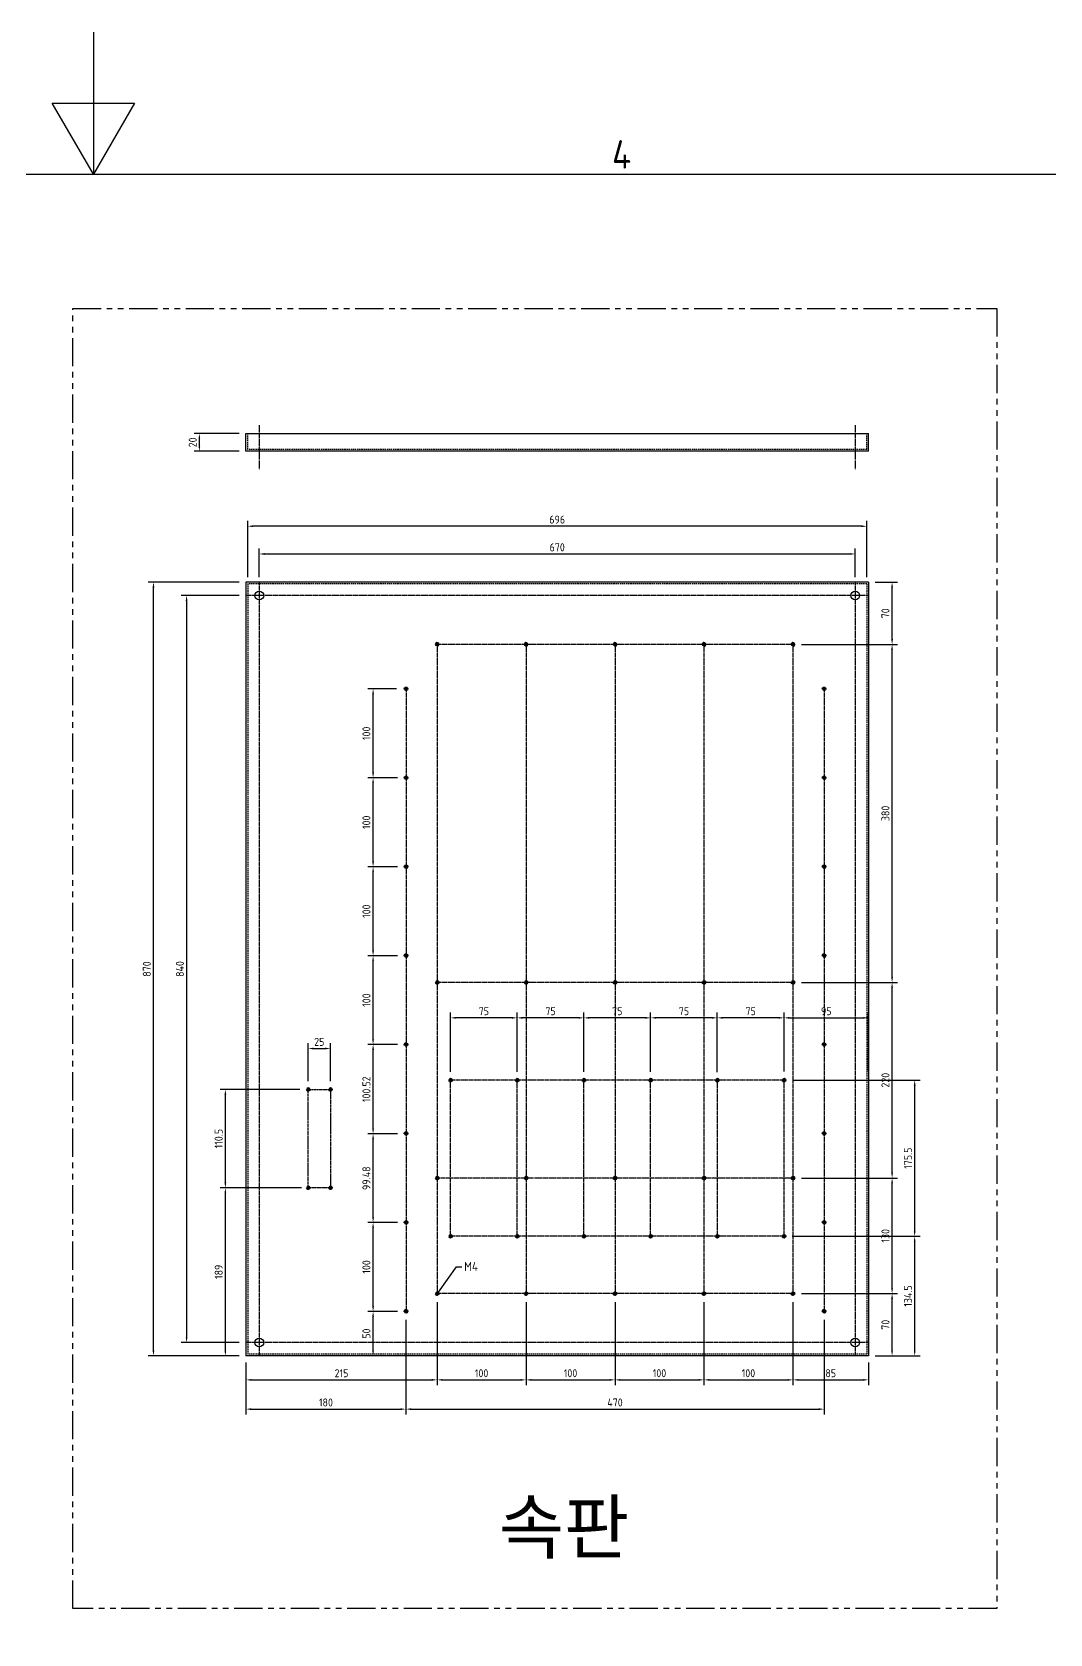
# Model space of a CAD drawing. Header units: inches. Extents: x 12 to 11036, y 8 to 6728.
# Drawn here: x 4695 to 5840, y 4926 to 6728 of the extents above; entities that cross this region are included whole.
import ezdxf

# ---------------------------------------------------------------- set-up
doc = ezdxf.new("R2010")
doc.units = ezdxf.units.IN
doc.header["$MEASUREMENT"] = 0
for name, pattern in [('CENTER', [50.8, 31.75, -6.35, 6.35, -6.35]), ('CENTER1', [10, 7, -1, 1, -1]), ('CENTER2', [28.575, 19.05, -3.175, 3.175, -3.175]), ('HIDDEN2', [4.7625, 3.175, -1.5875]), ('PHANTOMX2', [127, 63.5, -12.7, 12.7, -12.7, 12.7, -12.7])]:
    doc.linetypes.add(name, pattern=pattern)
doc.layers.add('CENTER', color=1, linetype='CENTER')
doc.layers.add('THIN', color=3, linetype='Continuous')
doc.layers.add('경계(ISO)', color=7, linetype='Continuous', lineweight=25)
doc.styles.get("Standard").update_dxf_attribs({"font": 'arial.ttf'})
doc.styles.add('문자 텍스트_PSTEK_POSCO', font='isocp.shx')
doc.styles.add('치수 텍스트_PSTEK_POSCO', font='isocp.shx')
doc.dimstyles.new('치수_PSTEK_POSCO', dxfattribs={"dimscale": 10, "dimtxt": 3, "dimasz": 2, "dimexe": 2, "dimexo": 2.5, "dimgap": 1, "dimtad": 1, "dimrnd": 1e-08, "dimdsep": 46, "dimtxsty": '치수 텍스트_PSTEK_POSCO', "dimcen": 0.09, "dimdle": 10, "dimclrd": 7, "dimclre": 7, "dimclrt": 2, "dimadec": 1, "dimazin": 2, "dimtfac": 1, "dimtmove": 0, "dimatfit": 3, "dimfxl": 0, "dimtolj": 1, "dimlwd": -1, "dimlwe": -1, "dimarcsym": 0})
doc.dimstyles.new('치수_PSTEK_POSCO$7', dxfattribs={"dimscale": 10, "dimtxt": 3, "dimasz": 2, "dimexe": 2, "dimexo": 2.5, "dimgap": 1, "dimtad": 1, "dimrnd": 1e-08, "dimdsep": 46, "dimtxsty": '치수 텍스트_PSTEK_POSCO', "dimcen": 0.09, "dimdle": 10, "dimclrd": 7, "dimclre": 7, "dimclrt": 2, "dimadec": 1, "dimazin": 2, "dimtfac": 1, "dimtmove": 0, "dimatfit": 3, "dimfxl": 0, "dimtolj": 1, "dimlwd": -1, "dimlwe": -1, "dimarcsym": 0})

# ---------------------------------------------------------------- blocks, each defined once
blk = doc.blocks.new('경계 Default Border')
at = {"layer": '경계(ISO)', "flags": 128}
for points in [[(297, 420), (297, 410), (294.11, 415), (299.89, 415), (297, 410)], [(10, 10), (10, 410), (584, 410), (584, 10), (10, 10)]]:
    blk.add_lwpolyline(points, dxfattribs=at)
at = {"layer": '경계(ISO)', "color": 2, "insert": (333.44, 410.4), "char_height": 2, "attachment_point": 7, "style": '문자 텍스트_PSTEK_POSCO'}
blk.add_mtext('4', dxfattribs=at)
blk = doc.blocks.new('A$C0D9648A1')
blk.add_circle((0, 0), 1.69)
at = {"layer": 'CENTER'}
for p, q in [((2, 0), (-2, 0)), ((0, -2), (0, 2))]:
    blk.add_line(p, q, dxfattribs=at)
at = {"layer": 'THIN'}
blk.add_arc((0, 0), 2, 75, 345, dxfattribs=at)
blk = doc.blocks.new('*D52')
at = {"color": 7, "linetype": 'Continuous'}
for p, q in [((4928.4, 6094.1), (4863.2, 6094.1)), ((4869.2, 6088.1), (4869.2, 5260.1)), ((4928.4, 5254.1), (4863.2, 5254.1))]:
    blk.add_line(p, q, dxfattribs=at)
at = {"color": 7}
for points in [[(4868.2, 6088.1), (4870.2, 6088.1), (4869.2, 6094.1)], [(4868.2, 5260.1), (4870.2, 5260.1), (4869.2, 5254.1)]]:
    blk.add_solid(points, dxfattribs=at)
at = {"layer": 'Defpoints', "color": 0}
for p in [(4935.9, 6094.1), (4869.2, 5254.1), (4935.9, 5254.1)]:
    blk.add_point(p, dxfattribs=at)
at = {"color": 2, "insert": (4861.7, 5674.1), "char_height": 9, "attachment_point": 5, "rotation": 90, "style": '치수 텍스트_PSTEK_POSCO'}
blk.add_mtext('\\A1;840', dxfattribs=at)
blk = doc.blocks.new('*D53')
at = {"color": 7, "linetype": 'Continuous'}
for p, q in [((4928.4, 6109.1), (4826, 6109.1)), ((4832, 5245.1), (4832, 6103.1)), ((4928.4, 5239.1), (4826, 5239.1))]:
    blk.add_line(p, q, dxfattribs=at)
at = {"color": 7}
for points in [[(4831, 6103.1), (4833, 6103.1), (4832, 6109.1)], [(4831, 5245.1), (4833, 5245.1), (4832, 5239.1)]]:
    blk.add_solid(points, dxfattribs=at)
at = {"layer": 'Defpoints', "color": 0}
for p in [(4832, 6109.1), (4935.9, 6109.1), (4935.9, 5239.1)]:
    blk.add_point(p, dxfattribs=at)
at = {"color": 2, "insert": (4824.5, 5674.1), "char_height": 9, "attachment_point": 5, "rotation": 90, "style": '치수 텍스트_PSTEK_POSCO'}
blk.add_mtext('\\A1;870', dxfattribs=at)
blk = doc.blocks.new('*D54')
at = {"color": 7, "linetype": 'Continuous'}
for p, q in [((4950.9, 6114.6), (4950.9, 6146.8)), ((5620.9, 6114.6), (5620.9, 6146.8)), ((4956.9, 6140.8), (5614.9, 6140.8))]:
    blk.add_line(p, q, dxfattribs=at)
at = {"color": 7}
for points in [[(4956.9, 6141.8), (4956.9, 6139.8), (4950.9, 6140.8)], [(5614.9, 6141.8), (5614.9, 6139.8), (5620.9, 6140.8)]]:
    blk.add_solid(points, dxfattribs=at)
at = {"layer": 'Defpoints', "color": 0}
for p in [(5620.9, 6140.8), (4950.9, 6107.1), (5620.9, 6107.1)]:
    blk.add_point(p, dxfattribs=at)
at = {"color": 2, "insert": (5285.9, 6148.3), "char_height": 9, "attachment_point": 5, "style": '치수 텍스트_PSTEK_POSCO'}
blk.add_mtext('\\A1;670', dxfattribs=at)
blk = doc.blocks.new('*D55')
at = {"color": 7, "linetype": 'Continuous'}
for p, q in [((4937.9, 6114.6), (4937.9, 6178)), ((5627.9, 6172), (4943.9, 6172)), ((5633.9, 6114.6), (5633.9, 6178))]:
    blk.add_line(p, q, dxfattribs=at)
at = {"color": 7}
for points in [[(4943.9, 6173), (4943.9, 6171), (4937.9, 6172)], [(5627.9, 6173), (5627.9, 6171), (5633.9, 6172)]]:
    blk.add_solid(points, dxfattribs=at)
at = {"layer": 'Defpoints', "color": 0}
for p in [(4937.9, 6172), (4937.9, 6107.1), (5633.9, 6107.1)]:
    blk.add_point(p, dxfattribs=at)
at = {"color": 2, "insert": (5285.9, 6179.5), "char_height": 9, "attachment_point": 5, "style": '치수 텍스트_PSTEK_POSCO'}
blk.add_mtext('\\A1;696', dxfattribs=at)
blk = doc.blocks.new('*D56')
at = {"color": 7, "linetype": 'Continuous'}
for p, q in [((4996.4, 5538.6), (4906.8, 5538.6)), ((4912.8, 5434.1), (4912.8, 5532.6)), ((4996.4, 5428.1), (4906.8, 5428.1))]:
    blk.add_line(p, q, dxfattribs=at)
at = {"color": 7}
for points in [[(4911.8, 5532.6), (4913.8, 5532.6), (4912.8, 5538.6)], [(4911.8, 5434.1), (4913.8, 5434.1), (4912.8, 5428.1)]]:
    blk.add_solid(points, dxfattribs=at)
at = {"layer": 'Defpoints', "color": 0}
for p in [(4912.8, 5538.6), (5003.9, 5538.6), (5003.9, 5428.1)]:
    blk.add_point(p, dxfattribs=at)
at = {"color": 2, "insert": (4905.3, 5483.4), "char_height": 9, "attachment_point": 5, "rotation": 90, "style": '치수 텍스트_PSTEK_POSCO'}
blk.add_mtext('\\A1;110.5', dxfattribs=at)
blk = doc.blocks.new('*D57')
at = {"color": 7, "linetype": 'Continuous'}
for p, q in [((5005.9, 5548.1), (5005.9, 5590.7)), ((5011.9, 5584.7), (5024.9, 5584.7)), ((5030.9, 5548.1), (5030.9, 5590.7))]:
    blk.add_line(p, q, dxfattribs=at)
at = {"color": 7}
for points in [[(5011.9, 5585.7), (5011.9, 5583.7), (5005.9, 5584.7)], [(5024.9, 5585.7), (5024.9, 5583.7), (5030.9, 5584.7)]]:
    blk.add_solid(points, dxfattribs=at)
at = {"layer": 'Defpoints', "color": 0}
for p in [(5030.9, 5584.7), (5005.9, 5540.6), (5030.9, 5540.6)]:
    blk.add_point(p, dxfattribs=at)
at = {"color": 2, "insert": (5018.4, 5592.2), "char_height": 9, "attachment_point": 5, "style": '치수 텍스트_PSTEK_POSCO'}
blk.add_mtext('\\A1;25', dxfattribs=at)
blk = doc.blocks.new('*D58')
at = {"color": 7, "linetype": 'Continuous'}
for p, q in [((5115.9, 5279.6), (5115.9, 5173.2)), ((4935.9, 5231.6), (4935.9, 5173.2)), ((4941.9, 5179.2), (5109.9, 5179.2))]:
    blk.add_line(p, q, dxfattribs=at)
at = {"color": 7}
for points in [[(4941.9, 5180.2), (4941.9, 5178.2), (4935.9, 5179.2)], [(5109.9, 5180.2), (5109.9, 5178.2), (5115.9, 5179.2)]]:
    blk.add_solid(points, dxfattribs=at)
at = {"layer": 'Defpoints', "color": 0}
for p in [(5115.9, 5287.1), (4935.9, 5239.1), (5115.9, 5179.2)]:
    blk.add_point(p, dxfattribs=at)
at = {"color": 2, "insert": (5025.9, 5186.7), "char_height": 9, "attachment_point": 5, "style": '치수 텍스트_PSTEK_POSCO'}
blk.add_mtext('\\A1;180', dxfattribs=at)
blk = doc.blocks.new('*D59')
at = {"color": 7, "linetype": 'Continuous'}
for p, q in [((5115.9, 5279.6), (5115.9, 5173.2)), ((5585.9, 5279.6), (5585.9, 5173.2)), ((5121.9, 5179.2), (5579.9, 5179.2))]:
    blk.add_line(p, q, dxfattribs=at)
at = {"color": 7}
for points in [[(5121.9, 5180.2), (5121.9, 5178.2), (5115.9, 5179.2)], [(5579.9, 5180.2), (5579.9, 5178.2), (5585.9, 5179.2)]]:
    blk.add_solid(points, dxfattribs=at)
at = {"layer": 'Defpoints', "color": 0}
for p in [(5115.9, 5287.1), (5585.9, 5287.1), (5585.9, 5179.2)]:
    blk.add_point(p, dxfattribs=at)
at = {"color": 2, "insert": (5350.9, 5186.7), "char_height": 9, "attachment_point": 5, "style": '치수 텍스트_PSTEK_POSCO'}
blk.add_mtext('\\A1;470', dxfattribs=at)
blk = doc.blocks.new('*D60')
at = {"color": 7, "linetype": 'Continuous'}
for p, q in [((4998.4, 5428.1), (4906.8, 5428.1)), ((4912.8, 5245.1), (4912.8, 5422.1)), ((4928.4, 5239.1), (4906.8, 5239.1))]:
    blk.add_line(p, q, dxfattribs=at)
at = {"color": 7}
for points in [[(4911.8, 5422.1), (4913.8, 5422.1), (4912.8, 5428.1)], [(4911.8, 5245.1), (4913.8, 5245.1), (4912.8, 5239.1)]]:
    blk.add_solid(points, dxfattribs=at)
at = {"layer": 'Defpoints', "color": 0}
for p in [(4912.8, 5428.1), (5005.9, 5428.1), (4935.9, 5239.1)]:
    blk.add_point(p, dxfattribs=at)
at = {"color": 2, "insert": (4905.3, 5333.6), "char_height": 9, "attachment_point": 5, "rotation": 90, "style": '치수 텍스트_PSTEK_POSCO'}
blk.add_mtext('\\A1;189', dxfattribs=at)
blk = doc.blocks.new('*D61')
at = {"color": 7, "linetype": 'Continuous'}
for p, q in [((5150.9, 5299.6), (5150.9, 5206.1)), ((4935.9, 5231.6), (4935.9, 5206.1)), ((4941.9, 5212.1), (5144.9, 5212.1))]:
    blk.add_line(p, q, dxfattribs=at)
at = {"color": 7}
for points in [[(4941.9, 5213.1), (4941.9, 5211.1), (4935.9, 5212.1)], [(5144.9, 5213.1), (5144.9, 5211.1), (5150.9, 5212.1)]]:
    blk.add_solid(points, dxfattribs=at)
at = {"layer": 'Defpoints', "color": 0}
for p in [(5150.9, 5307.1), (4935.9, 5239.1), (5150.9, 5212.1)]:
    blk.add_point(p, dxfattribs=at)
at = {"color": 2, "insert": (5043.4, 5219.6), "char_height": 9, "attachment_point": 5, "style": '치수 텍스트_PSTEK_POSCO'}
blk.add_mtext('\\A1;215', dxfattribs=at)
blk = doc.blocks.new('*D62')
at = {"color": 7, "linetype": 'Continuous'}
for p, q in [((5150.9, 5299.6), (5150.9, 5206.1)), ((5250.9, 5299.6), (5250.9, 5206.1)), ((5156.9, 5212.1), (5244.9, 5212.1))]:
    blk.add_line(p, q, dxfattribs=at)
at = {"color": 7}
for points in [[(5156.9, 5213.1), (5156.9, 5211.1), (5150.9, 5212.1)], [(5244.9, 5213.1), (5244.9, 5211.1), (5250.9, 5212.1)]]:
    blk.add_solid(points, dxfattribs=at)
at = {"layer": 'Defpoints', "color": 0}
for p in [(5150.9, 5307.1), (5250.9, 5307.1), (5250.9, 5212.1)]:
    blk.add_point(p, dxfattribs=at)
at = {"color": 2, "insert": (5200.9, 5219.6), "char_height": 9, "attachment_point": 5, "style": '치수 텍스트_PSTEK_POSCO'}
blk.add_mtext('\\A1;100', dxfattribs=at)
blk = doc.blocks.new('*D63')
at = {"color": 7, "linetype": 'Continuous'}
for p, q in [((5250.9, 5299.6), (5250.9, 5206.1)), ((5350.9, 5299.6), (5350.9, 5206.1)), ((5256.9, 5212.1), (5344.9, 5212.1))]:
    blk.add_line(p, q, dxfattribs=at)
at = {"color": 7}
for points in [[(5256.9, 5213.1), (5256.9, 5211.1), (5250.9, 5212.1)], [(5344.9, 5213.1), (5344.9, 5211.1), (5350.9, 5212.1)]]:
    blk.add_solid(points, dxfattribs=at)
at = {"layer": 'Defpoints', "color": 0}
for p in [(5250.9, 5307.1), (5350.9, 5307.1), (5350.9, 5212.1)]:
    blk.add_point(p, dxfattribs=at)
at = {"color": 2, "insert": (5300.9, 5219.6), "char_height": 9, "attachment_point": 5, "style": '치수 텍스트_PSTEK_POSCO'}
blk.add_mtext('\\A1;100', dxfattribs=at)
blk = doc.blocks.new('*D64')
at = {"color": 7, "linetype": 'Continuous'}
for p, q in [((5350.9, 5299.6), (5350.9, 5206.1)), ((5450.9, 5299.6), (5450.9, 5206.1)), ((5356.9, 5212.1), (5444.9, 5212.1))]:
    blk.add_line(p, q, dxfattribs=at)
at = {"color": 7}
for points in [[(5356.9, 5213.1), (5356.9, 5211.1), (5350.9, 5212.1)], [(5444.9, 5213.1), (5444.9, 5211.1), (5450.9, 5212.1)]]:
    blk.add_solid(points, dxfattribs=at)
at = {"layer": 'Defpoints', "color": 0}
for p in [(5350.9, 5307.1), (5450.9, 5307.1), (5450.9, 5212.1)]:
    blk.add_point(p, dxfattribs=at)
at = {"color": 2, "insert": (5400.9, 5219.6), "char_height": 9, "attachment_point": 5, "style": '치수 텍스트_PSTEK_POSCO'}
blk.add_mtext('\\A1;100', dxfattribs=at)
blk = doc.blocks.new('*D65')
at = {"color": 7, "linetype": 'Continuous'}
for p, q in [((5450.9, 5299.6), (5450.9, 5206.1)), ((5550.9, 5299.6), (5550.9, 5206.1)), ((5456.9, 5212.1), (5544.9, 5212.1))]:
    blk.add_line(p, q, dxfattribs=at)
at = {"color": 7}
for points in [[(5456.9, 5213.1), (5456.9, 5211.1), (5450.9, 5212.1)], [(5544.9, 5213.1), (5544.9, 5211.1), (5550.9, 5212.1)]]:
    blk.add_solid(points, dxfattribs=at)
at = {"layer": 'Defpoints', "color": 0}
for p in [(5450.9, 5307.1), (5550.9, 5307.1), (5550.9, 5212.1)]:
    blk.add_point(p, dxfattribs=at)
at = {"color": 2, "insert": (5500.9, 5219.6), "char_height": 9, "attachment_point": 5, "style": '치수 텍스트_PSTEK_POSCO'}
blk.add_mtext('\\A1;100', dxfattribs=at)
blk = doc.blocks.new('*D66')
at = {"color": 7, "linetype": 'Continuous'}
for p, q in [((5550.9, 5299.6), (5550.9, 5206.1)), ((5635.9, 5231.6), (5635.9, 5206.1)), ((5556.9, 5212.1), (5629.9, 5212.1))]:
    blk.add_line(p, q, dxfattribs=at)
at = {"color": 7}
for points in [[(5556.9, 5213.1), (5556.9, 5211.1), (5550.9, 5212.1)], [(5629.9, 5213.1), (5629.9, 5211.1), (5635.9, 5212.1)]]:
    blk.add_solid(points, dxfattribs=at)
at = {"layer": 'Defpoints', "color": 0}
for p in [(5550.9, 5307.1), (5635.9, 5239.1), (5635.9, 5212.1)]:
    blk.add_point(p, dxfattribs=at)
at = {"color": 2, "insert": (5593.4, 5219.6), "char_height": 9, "attachment_point": 5, "style": '치수 텍스트_PSTEK_POSCO'}
blk.add_mtext('\\A1;85', dxfattribs=at)
blk = doc.blocks.new('*D67')
at = {"color": 7, "linetype": 'Continuous'}
for p, q in [((5106.4, 5289.1), (5072.9, 5289.1)), ((5078.9, 5245.1), (5078.9, 5283.1)), ((5108.4, 5239.1), (5072.9, 5239.1))]:
    blk.add_line(p, q, dxfattribs=at)
at = {"color": 7}
for points in [[(5077.9, 5283.1), (5079.9, 5283.1), (5078.9, 5289.1)], [(5077.9, 5245.1), (5079.9, 5245.1), (5078.9, 5239.1)]]:
    blk.add_solid(points, dxfattribs=at)
at = {"layer": 'Defpoints', "color": 0}
for p in [(5078.9, 5289.1), (5113.9, 5289.1), (5115.9, 5239.1)]:
    blk.add_point(p, dxfattribs=at)
at = {"color": 2, "insert": (5071.4, 5264.1), "char_height": 9, "attachment_point": 5, "rotation": 90, "style": '치수 텍스트_PSTEK_POSCO'}
blk.add_mtext('\\A1;50', dxfattribs=at)
blk = doc.blocks.new('*D68')
at = {"color": 7, "linetype": 'Continuous'}
for p, q in [((5106.4, 5389.1), (5072.9, 5389.1)), ((5078.9, 5295.1), (5078.9, 5383.1)), ((5106.4, 5289.1), (5072.9, 5289.1))]:
    blk.add_line(p, q, dxfattribs=at)
at = {"color": 7}
for points in [[(5077.9, 5383.1), (5079.9, 5383.1), (5078.9, 5389.1)], [(5077.9, 5295.1), (5079.9, 5295.1), (5078.9, 5289.1)]]:
    blk.add_solid(points, dxfattribs=at)
at = {"layer": 'Defpoints', "color": 0}
for p in [(5078.9, 5389.1), (5113.9, 5389.1), (5113.9, 5289.1)]:
    blk.add_point(p, dxfattribs=at)
at = {"color": 2, "insert": (5071.4, 5339.1), "char_height": 9, "attachment_point": 5, "rotation": 90, "style": '치수 텍스트_PSTEK_POSCO'}
blk.add_mtext('\\A1;100', dxfattribs=at)
blk = doc.blocks.new('*D69')
at = {"color": 7, "linetype": 'Continuous'}
for p, q in [((5106.5, 5488.6), (5072.9, 5488.6)), ((5078.9, 5395.1), (5078.9, 5482.6)), ((5106.4, 5389.1), (5072.9, 5389.1))]:
    blk.add_line(p, q, dxfattribs=at)
at = {"color": 7}
for points in [[(5077.9, 5482.6), (5079.9, 5482.6), (5078.9, 5488.6)], [(5077.9, 5395.1), (5079.9, 5395.1), (5078.9, 5389.1)]]:
    blk.add_solid(points, dxfattribs=at)
at = {"layer": 'Defpoints', "color": 0}
for p in [(5078.9, 5488.6), (5114, 5488.6), (5113.9, 5389.1)]:
    blk.add_point(p, dxfattribs=at)
at = {"color": 2, "insert": (5071.4, 5438.9), "char_height": 9, "attachment_point": 5, "rotation": 90, "style": '치수 텍스트_PSTEK_POSCO'}
blk.add_mtext('\\A1;99.48', dxfattribs=at)
blk = doc.blocks.new('*D70')
at = {"color": 7, "linetype": 'Continuous'}
for p, q in [((5106.4, 5589.1), (5072.9, 5589.1)), ((5078.9, 5494.6), (5078.9, 5583.1)), ((5106.5, 5488.6), (5072.9, 5488.6))]:
    blk.add_line(p, q, dxfattribs=at)
at = {"color": 7}
for points in [[(5077.9, 5583.1), (5079.9, 5583.1), (5078.9, 5589.1)], [(5077.9, 5494.6), (5079.9, 5494.6), (5078.9, 5488.6)]]:
    blk.add_solid(points, dxfattribs=at)
at = {"layer": 'Defpoints', "color": 0}
for p in [(5078.9, 5589.1), (5113.9, 5589.1), (5114, 5488.6)]:
    blk.add_point(p, dxfattribs=at)
at = {"color": 2, "insert": (5071.4, 5538.9), "char_height": 9, "attachment_point": 5, "rotation": 90, "style": '치수 텍스트_PSTEK_POSCO'}
blk.add_mtext('\\A1;100.52', dxfattribs=at)
blk = doc.blocks.new('*D71')
at = {"color": 7, "linetype": 'Continuous'}
for p, q in [((5106.4, 5689.1), (5072.9, 5689.1)), ((5078.9, 5595.1), (5078.9, 5683.1)), ((5106.4, 5589.1), (5072.9, 5589.1))]:
    blk.add_line(p, q, dxfattribs=at)
at = {"color": 7}
for points in [[(5077.9, 5683.1), (5079.9, 5683.1), (5078.9, 5689.1)], [(5077.9, 5595.1), (5079.9, 5595.1), (5078.9, 5589.1)]]:
    blk.add_solid(points, dxfattribs=at)
at = {"layer": 'Defpoints', "color": 0}
for p in [(5078.9, 5689.1), (5113.9, 5689.1), (5113.9, 5589.1)]:
    blk.add_point(p, dxfattribs=at)
at = {"color": 2, "insert": (5071.4, 5639.1), "char_height": 9, "attachment_point": 5, "rotation": 90, "style": '치수 텍스트_PSTEK_POSCO'}
blk.add_mtext('\\A1;100', dxfattribs=at)
blk = doc.blocks.new('*D72')
at = {"color": 7, "linetype": 'Continuous'}
for p, q in [((5106.4, 5789.1), (5072.9, 5789.1)), ((5078.9, 5695.1), (5078.9, 5783.1)), ((5106.4, 5689.1), (5072.9, 5689.1))]:
    blk.add_line(p, q, dxfattribs=at)
at = {"color": 7}
for points in [[(5077.9, 5783.1), (5079.9, 5783.1), (5078.9, 5789.1)], [(5077.9, 5695.1), (5079.9, 5695.1), (5078.9, 5689.1)]]:
    blk.add_solid(points, dxfattribs=at)
at = {"layer": 'Defpoints', "color": 0}
for p in [(5078.9, 5789.1), (5113.9, 5789.1), (5113.9, 5689.1)]:
    blk.add_point(p, dxfattribs=at)
at = {"color": 2, "insert": (5071.4, 5739.1), "char_height": 9, "attachment_point": 5, "rotation": 90, "style": '치수 텍스트_PSTEK_POSCO'}
blk.add_mtext('\\A1;100', dxfattribs=at)
blk = doc.blocks.new('*D73')
at = {"color": 7, "linetype": 'Continuous'}
for p, q in [((5106.4, 5889.1), (5072.9, 5889.1)), ((5078.9, 5795.1), (5078.9, 5883.1)), ((5106.4, 5789.1), (5072.9, 5789.1))]:
    blk.add_line(p, q, dxfattribs=at)
at = {"color": 7}
for points in [[(5077.9, 5883.1), (5079.9, 5883.1), (5078.9, 5889.1)], [(5077.9, 5795.1), (5079.9, 5795.1), (5078.9, 5789.1)]]:
    blk.add_solid(points, dxfattribs=at)
at = {"layer": 'Defpoints', "color": 0}
for p in [(5078.9, 5889.1), (5113.9, 5889.1), (5113.9, 5789.1)]:
    blk.add_point(p, dxfattribs=at)
at = {"color": 2, "insert": (5071.4, 5839.1), "char_height": 9, "attachment_point": 5, "rotation": 90, "style": '치수 텍스트_PSTEK_POSCO'}
blk.add_mtext('\\A1;100', dxfattribs=at)
blk = doc.blocks.new('*D74')
at = {"color": 7, "linetype": 'Continuous'}
for p, q in [((5105.3, 5989.1), (5072.9, 5989.1)), ((5078.9, 5895.1), (5078.9, 5983.1)), ((5106.4, 5889.1), (5072.9, 5889.1))]:
    blk.add_line(p, q, dxfattribs=at)
at = {"color": 7}
for points in [[(5077.9, 5983.1), (5079.9, 5983.1), (5078.9, 5989.1)], [(5077.9, 5895.1), (5079.9, 5895.1), (5078.9, 5889.1)]]:
    blk.add_solid(points, dxfattribs=at)
at = {"layer": 'Defpoints', "color": 0}
for p in [(5078.9, 5989.1), (5112.8, 5989.1), (5113.9, 5889.1)]:
    blk.add_point(p, dxfattribs=at)
at = {"color": 2, "insert": (5071.4, 5939.1), "char_height": 9, "attachment_point": 5, "rotation": 90, "style": '치수 텍스트_PSTEK_POSCO'}
blk.add_mtext('\\A1;100', dxfattribs=at)
blk = doc.blocks.new('*D75')
at = {"color": 7, "linetype": 'Continuous'}
for p, q in [((5560.4, 5309.1), (5668.4, 5309.1)), ((5662.4, 5245.1), (5662.4, 5303.1)), ((5643.4, 5239.1), (5668.4, 5239.1))]:
    blk.add_line(p, q, dxfattribs=at)
at = {"color": 7}
for points in [[(5661.4, 5303.1), (5663.4, 5303.1), (5662.4, 5309.1)], [(5661.4, 5245.1), (5663.4, 5245.1), (5662.4, 5239.1)]]:
    blk.add_solid(points, dxfattribs=at)
at = {"layer": 'Defpoints', "color": 0}
for p in [(5552.9, 5309.1), (5662.4, 5309.1), (5635.9, 5239.1)]:
    blk.add_point(p, dxfattribs=at)
at = {"color": 2, "insert": (5654.9, 5274.1), "char_height": 9, "attachment_point": 5, "rotation": 90, "style": '치수 텍스트_PSTEK_POSCO'}
blk.add_mtext('\\A1;70', dxfattribs=at)
blk = doc.blocks.new('*D76')
at = {"color": 7, "linetype": 'Continuous'}
for p, q in [((5560.4, 5439.1), (5668.4, 5439.1)), ((5662.4, 5315.1), (5662.4, 5433.1)), ((5560.4, 5309.1), (5668.4, 5309.1))]:
    blk.add_line(p, q, dxfattribs=at)
at = {"color": 7}
for points in [[(5661.4, 5433.1), (5663.4, 5433.1), (5662.4, 5439.1)], [(5661.4, 5315.1), (5663.4, 5315.1), (5662.4, 5309.1)]]:
    blk.add_solid(points, dxfattribs=at)
at = {"layer": 'Defpoints', "color": 0}
for p in [(5552.9, 5439.1), (5662.4, 5439.1), (5552.9, 5309.1)]:
    blk.add_point(p, dxfattribs=at)
at = {"color": 2, "insert": (5654.9, 5374.1), "char_height": 9, "attachment_point": 5, "rotation": 90, "style": '치수 텍스트_PSTEK_POSCO'}
blk.add_mtext('\\A1;130', dxfattribs=at)
blk = doc.blocks.new('*D77')
at = {"color": 7, "linetype": 'Continuous'}
for p, q in [((5560.4, 5659.1), (5668.4, 5659.1)), ((5662.4, 5445.1), (5662.4, 5653.1)), ((5560.4, 5439.1), (5668.4, 5439.1))]:
    blk.add_line(p, q, dxfattribs=at)
at = {"color": 7}
for points in [[(5661.4, 5653.1), (5663.4, 5653.1), (5662.4, 5659.1)], [(5661.4, 5445.1), (5663.4, 5445.1), (5662.4, 5439.1)]]:
    blk.add_solid(points, dxfattribs=at)
at = {"layer": 'Defpoints', "color": 0}
for p in [(5552.9, 5659.1), (5662.4, 5659.1), (5552.9, 5439.1)]:
    blk.add_point(p, dxfattribs=at)
at = {"color": 2, "insert": (5654.9, 5549.1), "char_height": 9, "attachment_point": 5, "rotation": 90, "style": '치수 텍스트_PSTEK_POSCO'}
blk.add_mtext('\\A1;220', dxfattribs=at)
blk = doc.blocks.new('*D78')
at = {"color": 7, "linetype": 'Continuous'}
for p, q in [((5560.4, 6039.1), (5668.4, 6039.1)), ((5662.4, 5665.1), (5662.4, 6033.1)), ((5560.4, 5659.1), (5668.4, 5659.1))]:
    blk.add_line(p, q, dxfattribs=at)
at = {"color": 7}
for points in [[(5661.4, 6033.1), (5663.4, 6033.1), (5662.4, 6039.1)], [(5661.4, 5665.1), (5663.4, 5665.1), (5662.4, 5659.1)]]:
    blk.add_solid(points, dxfattribs=at)
at = {"layer": 'Defpoints', "color": 0}
for p in [(5552.9, 6039.1), (5662.4, 6039.1), (5552.9, 5659.1)]:
    blk.add_point(p, dxfattribs=at)
at = {"color": 2, "insert": (5654.9, 5849.1), "char_height": 9, "attachment_point": 5, "rotation": 90, "style": '치수 텍스트_PSTEK_POSCO'}
blk.add_mtext('\\A1;380', dxfattribs=at)
blk = doc.blocks.new('*D79')
at = {"color": 7, "linetype": 'Continuous'}
for p, q in [((5643.4, 6109.1), (5668.4, 6109.1)), ((5662.4, 6045.1), (5662.4, 6103.1)), ((5560.4, 6039.1), (5668.4, 6039.1))]:
    blk.add_line(p, q, dxfattribs=at)
at = {"color": 7}
for points in [[(5661.4, 6103.1), (5663.4, 6103.1), (5662.4, 6109.1)], [(5661.4, 6045.1), (5663.4, 6045.1), (5662.4, 6039.1)]]:
    blk.add_solid(points, dxfattribs=at)
at = {"layer": 'Defpoints', "color": 0}
for p in [(5635.9, 6109.1), (5662.4, 6109.1), (5552.9, 6039.1)]:
    blk.add_point(p, dxfattribs=at)
at = {"color": 2, "insert": (5654.9, 6074.1), "char_height": 9, "attachment_point": 5, "rotation": 90, "style": '치수 텍스트_PSTEK_POSCO'}
blk.add_mtext('\\A1;70', dxfattribs=at)
blk = doc.blocks.new('*D80')
at = {"color": 7, "linetype": 'Continuous'}
for p, q in [((5550.1, 5373.6), (5693.8, 5373.6)), ((5687.8, 5245.1), (5687.8, 5367.6)), ((5643.4, 5239.1), (5693.8, 5239.1))]:
    blk.add_line(p, q, dxfattribs=at)
at = {"color": 7}
for points in [[(5686.8, 5367.6), (5688.8, 5367.6), (5687.8, 5373.6)], [(5686.8, 5245.1), (5688.8, 5245.1), (5687.8, 5239.1)]]:
    blk.add_solid(points, dxfattribs=at)
at = {"layer": 'Defpoints', "color": 0}
for p in [(5542.6, 5373.6), (5687.8, 5373.6), (5635.9, 5239.1)]:
    blk.add_point(p, dxfattribs=at)
at = {"color": 2, "insert": (5680.3, 5306.4), "char_height": 9, "attachment_point": 5, "rotation": 90, "style": '치수 텍스트_PSTEK_POSCO'}
blk.add_mtext('\\A1;134.5', dxfattribs=at)
blk = doc.blocks.new('*D81')
at = {"color": 7, "linetype": 'Continuous'}
for p, q in [((5550.4, 5549.1), (5693.8, 5549.1)), ((5687.8, 5379.6), (5687.8, 5543.1)), ((5550.1, 5373.6), (5693.8, 5373.6))]:
    blk.add_line(p, q, dxfattribs=at)
at = {"color": 7}
for points in [[(5686.8, 5543.1), (5688.8, 5543.1), (5687.8, 5549.1)], [(5686.8, 5379.6), (5688.8, 5379.6), (5687.8, 5373.6)]]:
    blk.add_solid(points, dxfattribs=at)
at = {"layer": 'Defpoints', "color": 0}
for p in [(5542.9, 5549.1), (5687.8, 5549.1), (5542.6, 5373.6)]:
    blk.add_point(p, dxfattribs=at)
at = {"color": 2, "insert": (5680.3, 5461.4), "char_height": 9, "attachment_point": 5, "rotation": 90, "style": '치수 텍스트_PSTEK_POSCO'}
blk.add_mtext('\\A1;175.5', dxfattribs=at)
blk = doc.blocks.new('*D82')
at = {"color": 7, "linetype": 'Continuous'}
for p, q in [((5540.9, 5558.7), (5540.9, 5625.2)), ((5635.9, 5559.4), (5635.9, 5625.2)), ((5546.9, 5619.2), (5629.9, 5619.2))]:
    blk.add_line(p, q, dxfattribs=at)
at = {"color": 7}
for points in [[(5546.9, 5620.2), (5546.9, 5618.2), (5540.9, 5619.2)], [(5629.9, 5620.2), (5629.9, 5618.2), (5635.9, 5619.2)]]:
    blk.add_solid(points, dxfattribs=at)
at = {"layer": 'Defpoints', "color": 0}
for p in [(5635.9, 5619.2), (5540.9, 5551.2), (5635.9, 5551.9)]:
    blk.add_point(p, dxfattribs=at)
at = {"color": 2, "insert": (5588.4, 5626.7), "char_height": 9, "attachment_point": 5, "style": '치수 텍스트_PSTEK_POSCO'}
blk.add_mtext('\\A1;95', dxfattribs=at)
blk = doc.blocks.new('*D83')
at = {"color": 7, "linetype": 'Continuous'}
for p, q in [((5465.9, 5558.3), (5465.9, 5625.2)), ((5540.9, 5558.7), (5540.9, 5625.2)), ((5534.9, 5619.2), (5471.9, 5619.2))]:
    blk.add_line(p, q, dxfattribs=at)
at = {"color": 7}
for points in [[(5471.9, 5620.2), (5471.9, 5618.2), (5465.9, 5619.2)], [(5534.9, 5620.2), (5534.9, 5618.2), (5540.9, 5619.2)]]:
    blk.add_solid(points, dxfattribs=at)
at = {"layer": 'Defpoints', "color": 0}
for p in [(5465.9, 5619.2), (5465.9, 5550.8), (5540.9, 5551.2)]:
    blk.add_point(p, dxfattribs=at)
at = {"color": 2, "insert": (5503.4, 5626.7), "char_height": 9, "attachment_point": 5, "style": '치수 텍스트_PSTEK_POSCO'}
blk.add_mtext('\\A1;75', dxfattribs=at)
blk = doc.blocks.new('*D84')
at = {"color": 7, "linetype": 'Continuous'}
for p, q in [((5390.9, 5558.6), (5390.9, 5625.2)), ((5465.9, 5558.3), (5465.9, 5625.2)), ((5459.9, 5619.2), (5396.9, 5619.2))]:
    blk.add_line(p, q, dxfattribs=at)
at = {"color": 7}
for points in [[(5396.9, 5620.2), (5396.9, 5618.2), (5390.9, 5619.2)], [(5459.9, 5620.2), (5459.9, 5618.2), (5465.9, 5619.2)]]:
    blk.add_solid(points, dxfattribs=at)
at = {"layer": 'Defpoints', "color": 0}
for p in [(5390.9, 5619.2), (5390.9, 5551.1), (5465.9, 5550.8)]:
    blk.add_point(p, dxfattribs=at)
at = {"color": 2, "insert": (5428.4, 5626.7), "char_height": 9, "attachment_point": 5, "style": '치수 텍스트_PSTEK_POSCO'}
blk.add_mtext('\\A1;75', dxfattribs=at)
blk = doc.blocks.new('*D85')
at = {"color": 7, "linetype": 'Continuous'}
for p, q in [((5315.9, 5558.6), (5315.9, 5625.2)), ((5390.9, 5558.6), (5390.9, 5625.2)), ((5384.9, 5619.2), (5321.9, 5619.2))]:
    blk.add_line(p, q, dxfattribs=at)
at = {"color": 7}
for points in [[(5321.9, 5620.2), (5321.9, 5618.2), (5315.9, 5619.2)], [(5384.9, 5620.2), (5384.9, 5618.2), (5390.9, 5619.2)]]:
    blk.add_solid(points, dxfattribs=at)
at = {"layer": 'Defpoints', "color": 0}
for p in [(5315.9, 5619.2), (5315.9, 5551.1), (5390.9, 5551.1)]:
    blk.add_point(p, dxfattribs=at)
at = {"color": 2, "insert": (5353.4, 5626.7), "char_height": 9, "attachment_point": 5, "style": '치수 텍스트_PSTEK_POSCO'}
blk.add_mtext('\\A1;75', dxfattribs=at)
blk = doc.blocks.new('*D86')
at = {"color": 7, "linetype": 'Continuous'}
for p, q in [((5240.9, 5558.6), (5240.9, 5625.2)), ((5315.9, 5558.6), (5315.9, 5625.2)), ((5309.9, 5619.2), (5246.9, 5619.2))]:
    blk.add_line(p, q, dxfattribs=at)
at = {"color": 7}
for points in [[(5246.9, 5620.2), (5246.9, 5618.2), (5240.9, 5619.2)], [(5309.9, 5620.2), (5309.9, 5618.2), (5315.9, 5619.2)]]:
    blk.add_solid(points, dxfattribs=at)
at = {"layer": 'Defpoints', "color": 0}
for p in [(5240.9, 5619.2), (5240.9, 5551.1), (5315.9, 5551.1)]:
    blk.add_point(p, dxfattribs=at)
at = {"color": 2, "insert": (5278.4, 5626.7), "char_height": 9, "attachment_point": 5, "style": '치수 텍스트_PSTEK_POSCO'}
blk.add_mtext('\\A1;75', dxfattribs=at)
blk = doc.blocks.new('*D87')
at = {"color": 7, "linetype": 'Continuous'}
for p, q in [((5165.9, 5558.6), (5165.9, 5625.2)), ((5240.9, 5558.6), (5240.9, 5625.2)), ((5234.9, 5619.2), (5171.9, 5619.2))]:
    blk.add_line(p, q, dxfattribs=at)
at = {"color": 7}
for points in [[(5171.9, 5620.2), (5171.9, 5618.2), (5165.9, 5619.2)], [(5234.9, 5620.2), (5234.9, 5618.2), (5240.9, 5619.2)]]:
    blk.add_solid(points, dxfattribs=at)
at = {"layer": 'Defpoints', "color": 0}
for p in [(5165.9, 5619.2), (5165.9, 5551.1), (5240.9, 5551.1)]:
    blk.add_point(p, dxfattribs=at)
at = {"color": 2, "insert": (5203.4, 5626.7), "char_height": 9, "attachment_point": 5, "style": '치수 텍스트_PSTEK_POSCO'}
blk.add_mtext('\\A1;75', dxfattribs=at)
blk = doc.blocks.new('*D141')
at = {"color": 7, "linetype": 'Continuous'}
for p, q in [((4928.4, 6276.3), (4877.6, 6276.3)), ((4883.6, 6262.3), (4883.6, 6270.3)), ((4928.4, 6256.3), (4877.6, 6256.3))]:
    blk.add_line(p, q, dxfattribs=at)
at = {"color": 7}
for points in [[(4882.6, 6270.3), (4884.6, 6270.3), (4883.6, 6276.3)], [(4882.6, 6262.3), (4884.6, 6262.3), (4883.6, 6256.3)]]:
    blk.add_solid(points, dxfattribs=at)
at = {"layer": 'Defpoints', "color": 0}
for p in [(4883.6, 6276.3), (4935.9, 6276.3), (4935.9, 6256.3)]:
    blk.add_point(p, dxfattribs=at)
at = {"color": 2, "insert": (4876.1, 6266.3), "char_height": 9, "attachment_point": 5, "rotation": 90, "style": '치수 텍스트_PSTEK_POSCO'}
blk.add_mtext('\\A1;20', dxfattribs=at)

msp = doc.modelspace()

# ---------------------------------------------------------------- linework, layer by layer
for p, q in [((4935.938, 6256.342), (4935.938, 6276.342)), ((4935.938, 6276.342), (5635.938, 6276.342)), ((5635.938, 6256.342), (5635.938, 6276.342)), ((5635.938, 6256.342), (4935.938, 6256.342)), ((4935.938, 6109.132), (4935.938, 5239.132)), ((5635.938, 6109.132), (4935.938, 6109.132)), ((5635.938, 6109.132), (5635.938, 5239.132)), ((5635.938, 5239.132), (4935.938, 5239.132))]:
    msp.add_line(p, q)
at = {"color": 2, "linetype": 'HIDDEN2', "ltscale": 0.5}
for p, q in [((4937.938, 6258.342), (4937.938, 6276.342)), ((5633.938, 6258.342), (5633.938, 6276.342)), ((5633.938, 6258.342), (4937.938, 6258.342)), ((4937.938, 6107.132), (4937.938, 5241.132)), ((5633.938, 6107.132), (4937.938, 6107.132)), ((5633.938, 6107.132), (5633.938, 5241.132)), ((5633.938, 5241.132), (4937.938, 5241.132))]:
    msp.add_line(p, q, dxfattribs=at)
at = {"color": 1, "linetype": 'CENTER1', "ltscale": 0.5}
for p, q in [((4950.938, 6285.736), (4950.938, 6236.342)), ((5620.938, 6285.736), (5620.938, 6236.342)), ((4950.938, 6109.132), (4950.938, 5239.132)), ((5620.938, 6109.132), (5620.938, 5239.132)), ((5635.938, 6094.132), (4935.938, 6094.132)), ((5550.938, 6039.132), (5150.938, 6039.132)), ((5150.938, 6039.132), (5150.938, 5309.132)), ((5250.938, 6039.132), (5250.938, 5309.132)), ((5350.938, 6039.132), (5350.938, 5309.132)), ((5450.938, 6039.132), (5450.938, 5309.132)), ((5550.938, 6039.132), (5550.938, 5309.132)), ((5115.938, 5989.132), (5115.938, 5289.132)), ((5585.938, 5989.132), (5585.938, 5289.132)), ((5550.938, 5659.132), (5150.938, 5659.132)), ((5540.938, 5549.132), (5165.938, 5549.132)), ((5165.938, 5375.319), (5165.938, 5547.132)), ((5240.938, 5375.319), (5240.938, 5547.132)), ((5315.938, 5375.319), (5315.938, 5547.132)), ((5390.938, 5375.319), (5390.938, 5547.132)), ((5465.938, 5375.319), (5465.938, 5547.132)), ((5540.938, 5375.319), (5540.938, 5547.132)), ((5150.938, 5439.132), (5550.938, 5439.132)), ((5540.938, 5373.632), (5165.938, 5373.632)), ((5550.938, 5309.132), (5150.938, 5309.132)), ((5635.938, 5254.132), (4935.938, 5254.132))]:
    msp.add_line(p, q, dxfattribs=at)
at = {"color": 1, "linetype": 'CENTER2', "ltscale": 0.15}
for p, q in [((5005.938, 5428.132), (5005.938, 5538.632)), ((5030.938, 5538.632), (5030.938, 5428.132))]:
    msp.add_line(p, q, dxfattribs=at)
at = {"color": 1, "linetype": 'CENTER2', "ltscale": 0.07}
for p, q in [((5005.938, 5538.632), (5030.938, 5538.632)), ((5030.938, 5428.132), (5005.938, 5428.132))]:
    msp.add_line(p, q, dxfattribs=at)
at = {"color": 2, "linetype": 'PHANTOMX2', "ltscale": 0.5}
msp.add_lwpolyline([(4741.291, 6416.93), (5780.102, 6416.93), (5780.102, 4954.853), (4741.291, 4954.853)], close=True, dxfattribs=at)
for centre in [(4950.938, 6094.132), (5620.938, 6094.132), (4950.938, 5254.132), (5620.938, 5254.132)]:
    msp.add_circle(centre, 5)

# ---------------------------------------------------------------- block references
at = {"xscale": 16, "yscale": 16, "zscale": 16}
msp.add_blockref('경계 Default Border', (12.454, 7.72), dxfattribs=at)
at = {"rotation": 180}
for p in [(5150.938, 6039.132), (5150.938, 6039.132), (5250.938, 6039.132), (5250.938, 6039.132), (5350.938, 6039.132), (5450.938, 6039.132), (5550.938, 6039.132)]:
    msp.add_blockref('A$C0D9648A1', p, dxfattribs=at)
at = {"xscale": -1, "rotation": 90}
for p in [(5115.938, 5989.132), (5585.938, 5989.132), (5115.938, 5889.132), (5585.938, 5889.132), (5115.938, 5789.132), (5115.938, 5789.132), (5585.938, 5789.132), (5585.938, 5789.132), (5115.938, 5689.132), (5585.938, 5689.132), (5115.938, 5589.132), (5585.938, 5589.132), (5115.938, 5489.132), (5585.938, 5489.132), (5115.938, 5389.132), (5115.938, 5389.132), (5585.938, 5389.132), (5585.938, 5389.132), (5115.938, 5289.132), (5115.938, 5289.132), (5585.938, 5289.132), (5585.938, 5289.132)]:
    msp.add_blockref('A$C0D9648A1', p, dxfattribs=at)
at = {"xscale": -1}
for p in [(5150.938, 5659.132), (5150.938, 5659.132), (5250.938, 5659.132), (5250.938, 5659.132), (5350.938, 5659.132), (5450.938, 5659.132), (5550.938, 5659.132), (5165.938, 5549.132), (5240.938, 5549.132), (5315.938, 5549.132), (5390.938, 5549.132), (5465.938, 5549.132), (5540.938, 5549.132), (5005.938, 5538.632), (5030.938, 5538.632), (5150.938, 5439.132), (5150.938, 5439.132), (5250.938, 5439.132), (5250.938, 5439.132), (5350.938, 5439.132), (5450.938, 5439.132), (5550.938, 5439.132), (5005.938, 5428.132), (5030.938, 5428.132), (5165.938, 5373.632), (5240.938, 5373.632), (5315.938, 5373.632), (5390.938, 5373.632), (5465.938, 5373.632), (5540.938, 5373.632), (5150.938, 5309.132), (5150.938, 5309.132), (5250.938, 5309.132), (5250.938, 5309.132), (5350.938, 5309.132), (5450.938, 5309.132), (5550.938, 5309.132)]:
    msp.add_blockref('A$C0D9648A1', p, dxfattribs=at)

# ---------------------------------------------------------------- texts
at = {"color": 1, "linetype": 'Continuous'}
msp.add_text('속판', height=58.5, dxfattribs=at).set_placement((5220.035, 5017.352))
at = {"color": 2, "ltscale": 0.1, "insert": (5181.292, 5344.589), "char_height": 10, "attachment_point": 1, "style": '치수 텍스트_PSTEK_POSCO'}
msp.add_mtext('\\A1;M4', dxfattribs=at)

# ---------------------------------------------------------------- dimensions: what is measured, and where the dimension line sits
for base, p1, p2, override, picture, middle in [((4883.627, 6276.342), (4935.938, 6256.342), (4935.938, 6276.342), {"dimscale": 3, "dimfxl": 4, "dimarcsym": 1}, '*D141', (4876.127, 6266.342)), ((4832.018, 6109.132), (4935.938, 5239.132), (4935.938, 6109.132), {"dimscale": 3, "dimfxl": 4, "dimarcsym": 1}, '*D53', (4824.518, 5674.132)), ((5662.449, 6109.132), (5552.938, 6039.132), (5635.938, 6109.132), {"dimscale": 3, "dimtmove": 1, "dimfxl": 4, "dimarcsym": 1}, '*D79', (5654.949, 6074.132)), ((4869.242, 5254.132), (4935.938, 6094.132), (4935.938, 5254.132), {"dimscale": 3, "dimfxl": 4, "dimarcsym": 1}, '*D52', (4861.742, 5674.132)), ((5662.449, 6039.132), (5552.938, 5659.132), (5552.938, 6039.132), {"dimscale": 3, "dimtmove": 1, "dimfxl": 4, "dimarcsym": 1}, '*D78', (5654.949, 5849.132)), ((5078.867, 5989.132), (5113.938, 5889.132), (5112.785, 5989.132), {"dimscale": 3, "dimtmove": 1, "dimfxl": 4, "dimarcsym": 1}, '*D74', (5071.367, 5939.132)), ((5078.867, 5889.132), (5113.938, 5789.132), (5113.938, 5889.132), {"dimscale": 3, "dimtmove": 1, "dimfxl": 4, "dimarcsym": 1}, '*D73', (5071.367, 5839.132)), ((5078.867, 5789.132), (5113.938, 5689.132), (5113.938, 5789.132), {"dimscale": 3, "dimtmove": 1, "dimfxl": 4, "dimarcsym": 1}, '*D72', (5071.367, 5739.132)), ((5078.867, 5689.132), (5113.938, 5589.132), (5113.938, 5689.132), {"dimscale": 3, "dimtmove": 1, "dimfxl": 4, "dimarcsym": 1}, '*D71', (5071.367, 5639.132)), ((5662.449, 5659.132), (5552.938, 5439.132), (5552.938, 5659.132), {"dimscale": 3, "dimtmove": 1, "dimfxl": 4, "dimarcsym": 1}, '*D77', (5654.948, 5549.132)), ((5078.867, 5589.132), (5114.006, 5488.614), (5113.938, 5589.132), {"dimscale": 3, "dimtmove": 1, "dimfxl": 4, "dimarcsym": 1}, '*D70', (5071.366, 5538.873)), ((5687.839, 5549.132), (5542.626, 5373.632), (5542.938, 5549.132), {"dimscale": 3, "dimtmove": 1, "dimfxl": 4, "dimarcsym": 1}, '*D81', (5680.339, 5461.382)), ((4912.792, 5538.632), (5003.938, 5428.132), (5003.938, 5538.632), {"dimscale": 3, "dimfxl": 4, "dimarcsym": 1}, '*D56', (4905.292, 5483.382)), ((5078.867, 5488.614), (5113.938, 5389.132), (5114.006, 5488.614), {"dimscale": 3, "dimtmove": 1, "dimfxl": 4, "dimarcsym": 1}, '*D69', (5071.367, 5438.873)), ((4912.792, 5428.132), (4935.938, 5239.132), (5005.938, 5428.132), {"dimscale": 3, "dimfxl": 4, "dimarcsym": 1}, '*D60', (4905.292, 5333.632)), ((5662.449, 5439.132), (5552.938, 5309.132), (5552.938, 5439.132), {"dimscale": 3, "dimtmove": 1, "dimfxl": 4, "dimarcsym": 1}, '*D76', (5654.949, 5374.132)), ((5078.867, 5389.132), (5113.867, 5289.132), (5113.938, 5389.132), {"dimscale": 3, "dimtmove": 1, "dimfxl": 4, "dimarcsym": 1}, '*D68', (5071.367, 5339.132)), ((5687.839, 5373.632), (5635.938, 5239.132), (5542.626, 5373.632), {"dimscale": 3, "dimtmove": 1, "dimfxl": 4, "dimarcsym": 1}, '*D80', (5680.339, 5306.382)), ((5662.449, 5309.132), (5635.938, 5239.132), (5552.938, 5309.132), {"dimscale": 3, "dimtmove": 1, "dimfxl": 4, "dimarcsym": 1}, '*D75', (5654.949, 5274.132)), ((5078.867, 5289.132), (5115.938, 5239.132), (5113.867, 5289.132), {"dimscale": 3, "dimtmove": 1, "dimfxl": 4, "dimarcsym": 1}, '*D67', (5071.367, 5264.132))]:
    dim = msp.add_linear_dim(base=base, p1=p1, p2=p2, angle=90, dimstyle='치수_PSTEK_POSCO', override=override)
    dim.commit()
    dim.dimension.update_dxf_attribs({"geometry": picture, "text_midpoint": middle})
for base, p1, p2, override, picture, middle in [((4937.938, 6171.954), (5633.938, 6107.132), (4937.938, 6107.132), {"dimscale": 3, "dimfxl": 4, "dimarcsym": 1}, '*D55', (5285.938, 6179.454)), ((5620.938, 6140.822), (4950.938, 6107.132), (5620.938, 6107.132), {"dimscale": 3, "dimfxl": 4, "dimarcsym": 1}, '*D54', (5285.938, 6148.322)), ((5165.938, 5619.173), (5240.938, 5551.132), (5165.938, 5551.132), {"dimscale": 3, "dimtmove": 1, "dimfxl": 4, "dimarcsym": 1}, '*D87', (5203.438, 5626.673)), ((5240.938, 5619.173), (5315.938, 5551.132), (5240.938, 5551.132), {"dimscale": 3, "dimtmove": 1, "dimfxl": 4, "dimarcsym": 1}, '*D86', (5278.438, 5626.673)), ((5315.938, 5619.173), (5390.938, 5551.132), (5315.938, 5551.132), {"dimscale": 3, "dimtmove": 1, "dimfxl": 4, "dimarcsym": 1}, '*D85', (5353.438, 5626.673)), ((5390.938, 5619.173), (5465.938, 5550.819), (5390.938, 5551.132), {"dimscale": 3, "dimtmove": 1, "dimfxl": 4, "dimarcsym": 1}, '*D84', (5428.438, 5626.673)), ((5465.938, 5619.173), (5540.938, 5551.202), (5465.938, 5550.819), {"dimscale": 3, "dimtmove": 1, "dimfxl": 4, "dimarcsym": 1}, '*D83', (5503.438, 5626.673)), ((5635.938, 5619.173), (5540.938, 5551.202), (5635.938, 5551.948), {"dimscale": 3, "dimtmove": 1, "dimfxl": 4, "dimarcsym": 1}, '*D82', (5588.438, 5626.673)), ((5030.938, 5584.729), (5005.938, 5540.632), (5030.938, 5540.632), {"dimscale": 3, "dimfxl": 4, "dimarcsym": 1}, '*D57', (5018.438, 5592.23)), ((5150.938, 5212.135), (4935.938, 5239.132), (5150.938, 5307.132), {"dimscale": 3, "dimfxl": 4, "dimarcsym": 1}, '*D61', (5043.438, 5219.636)), ((5250.938, 5212.135), (5150.938, 5307.132), (5250.938, 5307.132), {"dimscale": 3, "dimtmove": 1, "dimfxl": 4, "dimarcsym": 1}, '*D62', (5200.938, 5219.635)), ((5350.938, 5212.135), (5250.938, 5307.132), (5350.938, 5307.132), {"dimscale": 3, "dimtmove": 1, "dimfxl": 4, "dimarcsym": 1}, '*D63', (5300.938, 5219.635)), ((5450.938, 5212.135), (5350.938, 5307.132), (5450.938, 5307.132), {"dimscale": 3, "dimtmove": 1, "dimfxl": 4, "dimarcsym": 1}, '*D64', (5400.938, 5219.635)), ((5550.938, 5212.135), (5450.938, 5307.132), (5550.938, 5307.132), {"dimscale": 3, "dimtmove": 1, "dimfxl": 4, "dimarcsym": 1}, '*D65', (5500.938, 5219.635)), ((5635.938, 5212.135), (5550.938, 5307.132), (5635.938, 5239.132), {"dimscale": 3, "dimtmove": 1, "dimfxl": 4, "dimarcsym": 1}, '*D66', (5593.438, 5219.635)), ((5115.938, 5179.238), (4935.938, 5239.132), (5115.938, 5287.132), {"dimscale": 3, "dimfxl": 4, "dimarcsym": 1}, '*D58', (5025.938, 5186.738)), ((5585.938, 5179.238), (5115.938, 5287.132), (5585.938, 5287.132), {"dimscale": 3, "dimfxl": 4, "dimarcsym": 1}, '*D59', (5350.938, 5186.738))]:
    dim = msp.add_linear_dim(base=base, p1=p1, p2=p2, dimstyle='치수_PSTEK_POSCO', override=override)
    dim.commit()
    dim.dimension.update_dxf_attribs({"geometry": picture, "text_midpoint": middle})

# ---------------------------------------------------------------- leaders
at = {"ltscale": 0.1, "annotation_type": 0, "has_hookline": 1, "hookline_direction": 0, "text_width": 14}
msp.add_leader([(5152.314, 5310.583), (5172.826, 5339.377), (5178.826, 5339.377)], dimstyle='치수_PSTEK_POSCO$7', override={"dimscale": 3, "dimgap": 1, "dimtad": 0, "dimfxl": 4, "dimarcsym": 1}, dxfattribs=at)

doc.saveas('drawing.dxf')
